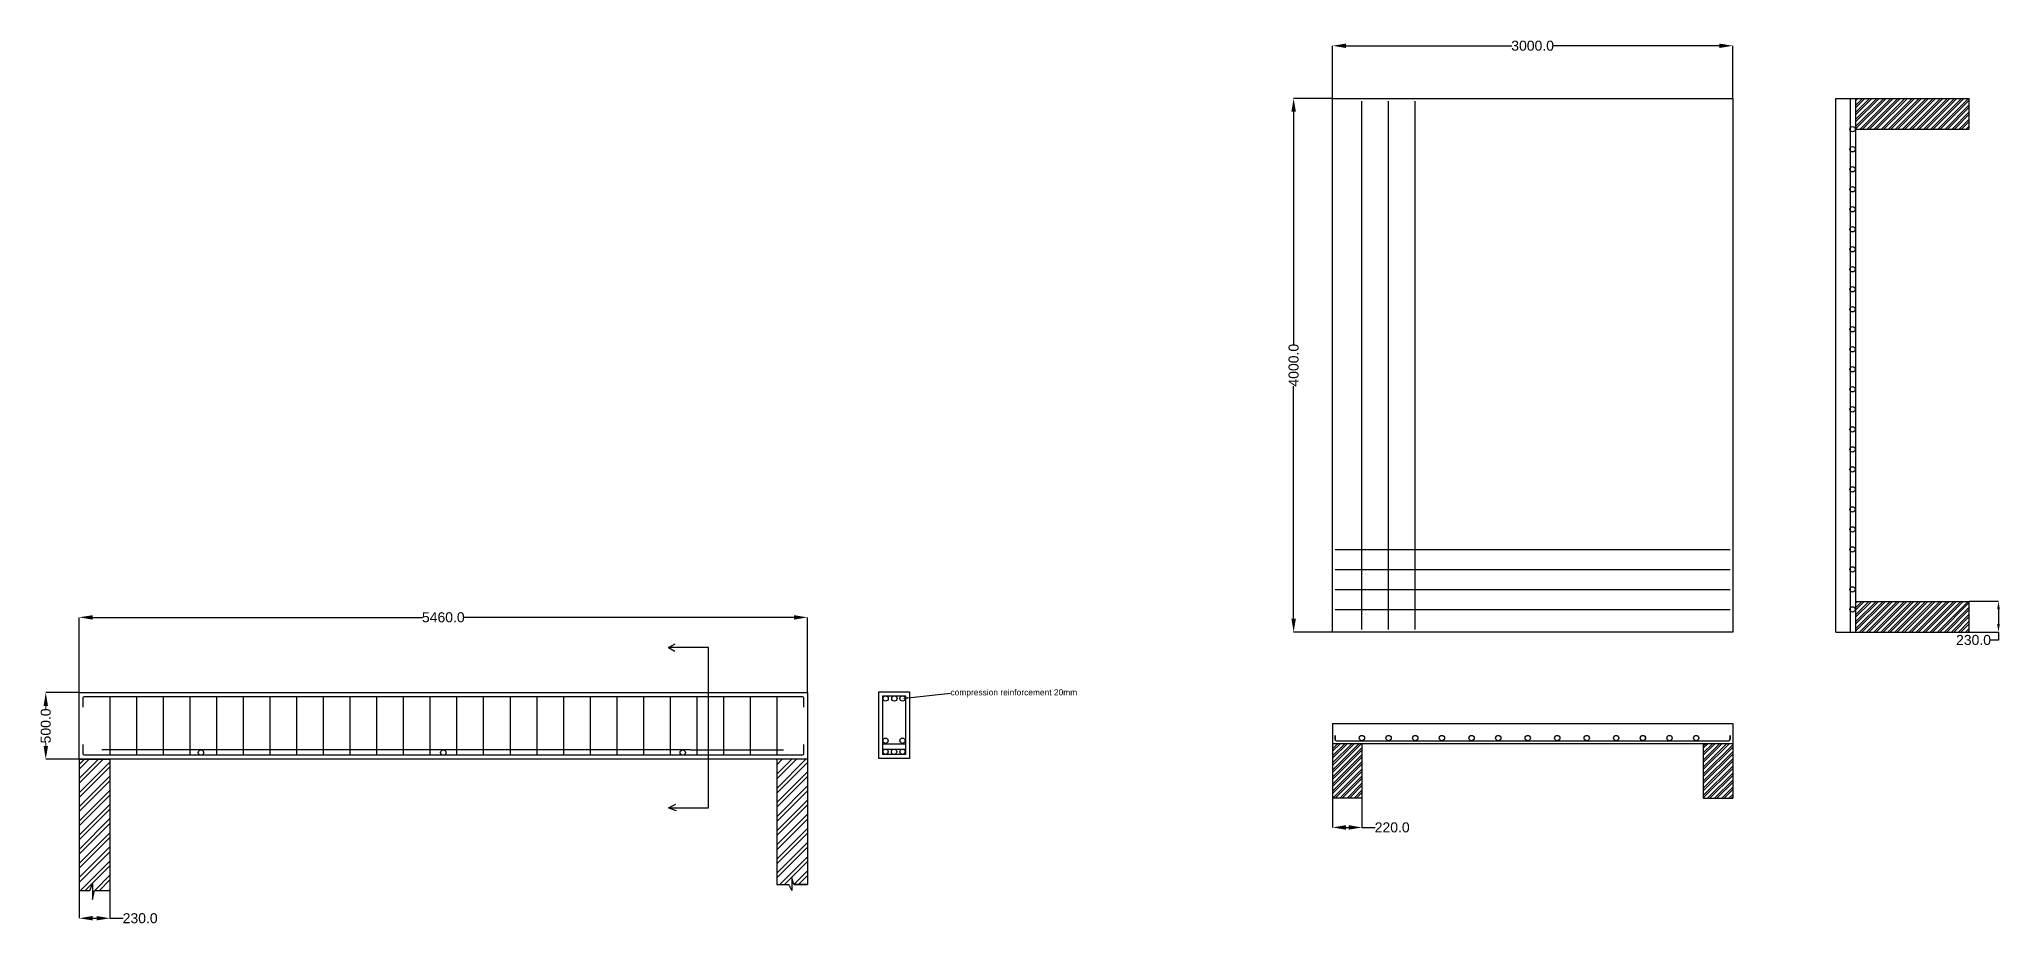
# Model space of a CAD drawing. Header units: inches. Extents: x 448145 to 618619, y -64863 to 148507.
# Drawn here: x 508620 to 523321, y 113106 to 119745 of the extents above; entities that cross this region are included whole.
import ezdxf
from ezdxf import colors
from ezdxf.entities.mleader import LeaderData, LeaderLine
from ezdxf.math import Vec2, Vec3

# ---------------------------------------------------------------- set-up
doc = ezdxf.new("R2010")
doc.units = ezdxf.units.IN
doc.header["$MEASUREMENT"] = 0
doc.styles.get("Standard").update_dxf_attribs({"font": 'Arial.ttf', "height": 75})
doc.dimstyles.get("Standard").update_dxf_attribs({"dimtxt": 25, "dimasz": 1, "dimexe": 0.18, "dimexo": 0.0625, "dimgap": 0, "dimtad": 0, "dimtoh": 1, "dimdec": 0, "dimzin": 0, "dimdsep": 46, "dimtxsty": 'Standard', "dimcen": 0.09, "dimadec": 0, "dimazin": 0, "dimtfac": 1, "dimtdec": 0, "dimtofl": 0, "dimtmove": 0, "dimatfit": 3, "dimfxl": 0, "dimtolj": 1, "dimtzin": 0, "dimarcsym": 0})
pattern_1 = [(45, (504470.404, 114525.313), (-26.516504, 26.516504), []), (45, (504488.08, 114525.313), (-26.516504, 26.516504), [])]

# ---------------------------------------------------------------- blocks, each defined once
blk = doc.blocks.new('*D310')
at = {"color": 0, "lineweight": -2}
for p, q in [((518318, 119301), (518318, 119696)), ((518418, 119696), (519662, 119696)), ((521218, 119696), (519973, 119696)), ((521318, 119301), (521318, 119696))]:
    blk.add_line(p, q, dxfattribs=at)
at = {"color": 0}
for points in [[(518418, 119712), (518418, 119679), (518318, 119696)], [(521218, 119712), (521218, 119679), (521318, 119696)]]:
    blk.add_solid(points, dxfattribs=at)
at = {"layer": 'Defpoints', "color": 0}
for p in [(521318, 119696), (518318, 119301), (521318, 119301)]:
    blk.add_point(p, dxfattribs=at)
at = {"color": 0, "insert": (519818, 119696), "char_height": 75, "attachment_point": 5}
blk.add_mtext('\\A1;3000.0', dxfattribs=at)
blk = doc.blocks.new('*D311')
at = {"color": 0, "lineweight": -2}
for p, q in [((518318, 119301), (518026, 119301)), ((518318, 115301), (518026, 115301))]:
    blk.add_line(p, q, dxfattribs=at)
at = {"color": 0, "lineweight": -3}
for p, q in [((518026, 119201), (518026, 117458)), ((518026, 115401), (518026, 117144))]:
    blk.add_line(p, q, dxfattribs=at)
at = {"color": 0}
for points in [[(518009, 119201), (518043, 119201), (518026, 119301)], [(518009, 115401), (518043, 115401), (518026, 115301)]]:
    blk.add_solid(points, dxfattribs=at)
at = {"layer": 'Defpoints', "color": 0}
for p in [(518318, 119301), (518026, 115301), (518318, 115301)]:
    blk.add_point(p, dxfattribs=at)
at = {"color": 0, "insert": (518026, 117301), "char_height": 75, "attachment_point": 5, "rotation": 90}
blk.add_mtext('\\A1;4000.0', dxfattribs=at)
blk = doc.blocks.new('*D312')
at = {"color": 0, "lineweight": -2}
for p, q in [((508920, 114847), (508920, 115411)), ((509020, 115411), (511495, 115411)), ((514280, 115411), (511806, 115411)), ((514380, 114847), (514380, 115411))]:
    blk.add_line(p, q, dxfattribs=at)
at = {"color": 0}
for points in [[(509020, 115427), (509020, 115394), (508920, 115411)], [(514280, 115427), (514280, 115394), (514380, 115411)]]:
    blk.add_solid(points, dxfattribs=at)
at = {"layer": 'Defpoints', "color": 0}
for p in [(514380, 115411), (508920, 114847), (514380, 114847)]:
    blk.add_point(p, dxfattribs=at)
at = {"color": 0, "insert": (511650, 115411), "char_height": 75, "attachment_point": 5}
blk.add_mtext('\\A1;5460.0', dxfattribs=at)
blk = doc.blocks.new('*D313')
at = {"color": 0, "lineweight": -2}
for p, q in [((508920, 114847), (508669, 114847)), ((508920, 114347), (508669, 114347))]:
    blk.add_line(p, q, dxfattribs=at)
at = {"color": 0, "lineweight": 15}
for p, q in [((508669, 114747), (508669, 114723)), ((508669, 114447), (508669, 114471))]:
    blk.add_line(p, q, dxfattribs=at)
at = {"color": 0}
for points in [[(508653, 114747), (508686, 114747), (508669, 114847)], [(508653, 114447), (508686, 114447), (508669, 114347)]]:
    blk.add_solid(points, dxfattribs=at)
at = {"layer": 'Defpoints', "color": 0}
for p in [(508920, 114847), (508669, 114347), (508920, 114347)]:
    blk.add_point(p, dxfattribs=at)
at = {"color": 0, "insert": (508669, 114597), "char_height": 75, "attachment_point": 5, "rotation": 90}
blk.add_mtext('\\A1;500.0', dxfattribs=at)
blk = doc.blocks.new('*D314')
at = {"color": 0, "lineweight": -2}
for p, q in [((508920, 113364), (508920, 113155)), ((509150, 113364), (509150, 113155)), ((509020, 113155), (509050, 113155)), ((509150, 113155), (509250, 113155))]:
    blk.add_line(p, q, dxfattribs=at)
at = {"color": 0}
for points in [[(509020, 113172), (509020, 113139), (508920, 113155)], [(509050, 113172), (509050, 113139), (509150, 113155)]]:
    blk.add_solid(points, dxfattribs=at)
at = {"layer": 'Defpoints', "color": 0}
for p in [(508920, 113364), (509150, 113364), (509150, 113155)]:
    blk.add_point(p, dxfattribs=at)
at = {"color": 0, "insert": (509377, 113155), "char_height": 75, "attachment_point": 5}
blk.add_mtext('\\A1;230.0', dxfattribs=at)
blk = doc.blocks.new('*D315')
at = {"color": 0, "lineweight": -2}
for p, q in [((518318, 114059), (518318, 113836)), ((518538, 114059), (518538, 113836)), ((518418, 113836), (518438, 113836)), ((518538, 113836), (518638, 113836))]:
    blk.add_line(p, q, dxfattribs=at)
at = {"color": 0}
for points in [[(518418, 113853), (518418, 113819), (518318, 113836)], [(518438, 113853), (518438, 113819), (518538, 113836)]]:
    blk.add_solid(points, dxfattribs=at)
at = {"layer": 'Defpoints', "color": 0}
for p in [(518318, 114059), (518538, 114059), (518538, 113836)]:
    blk.add_point(p, dxfattribs=at)
at = {"color": 0, "insert": (518765, 113836), "char_height": 75, "attachment_point": 5}
blk.add_mtext('\\A1;220.0', dxfattribs=at)
blk = doc.blocks.new('*D316')
at = {"color": 0, "lineweight": -2}
for p, q in [((523092, 115531), (523311, 115531)), ((523311, 115471), (523311, 115361)), ((523092, 115301), (523311, 115301)), ((523311, 115301), (523311, 115241)), ((523311, 115241), (523251, 115241))]:
    blk.add_line(p, q, dxfattribs=at)
at = {"color": 0}
for points in [[(523301, 115471), (523321, 115471), (523311, 115531)], [(523301, 115361), (523321, 115361), (523311, 115301)]]:
    blk.add_solid(points, dxfattribs=at)
at = {"layer": 'Defpoints', "color": 0}
for p in [(523092, 115531), (523092, 115301), (523311, 115301)]:
    blk.add_point(p, dxfattribs=at)
at = {"color": 0, "insert": (523124, 115241), "char_height": 75, "attachment_point": 5}
blk.add_mtext('\\A1;230.0', dxfattribs=at)

msp = doc.modelspace()

# ---------------------------------------------------------------- hatches: boundary and pattern name
h = msp.add_hatch()
h.set_pattern_fill('ANSI32', color=256, scale=100)
h.set_pattern_definition(pattern_1)
h.paths.add_polyline_path([(523092.354, 115300.575), (523092.354, 115530.575), (522242.354, 115530.575), (522242.354, 115300.575)])
h.paths.add_polyline_path([(522242.354, 119300.575), (522242.354, 119070.575), (523092.354, 119070.575), (523092.354, 119300.575)])
h = msp.add_hatch()
h.set_pattern_fill('ANSI32', color=256, scale=100)
h.set_pattern_definition(pattern_1)
h.paths.add_polyline_path([(518537.936, 114465.737), (518317.936, 114465.737), (518317.936, 114058.648), (518537.936, 114058.648)])
h.paths.add_polyline_path([(521317.936, 114465.737), (521097.936, 114465.737), (521097.936, 114054.646), (521317.936, 114054.646)])
h = msp.add_hatch()
h.set_pattern_fill('ANSI32', color=256, scale=200)
h.set_pattern_definition([(45, (504470.404, 114525.31), (-53.033, 53.033), []), (45, (504505.76, 114525.31), (-53.033, 53.033), [])])
h.paths.add_polyline_path([(509150.148, 114346.968), (508920.148, 114346.968), (508920.148, 113363.719), (509150.148, 113363.719), (509150.148, 113366.924)])
h.paths.add_polyline_path([(514380.148, 114346.968), (514150.148, 114346.968), (514150.148, 113408.351), (514380.148, 113408.351)])

# ---------------------------------------------------------------- linework, layer by layer
for p, q in [((518537.936, 115320.575), (518537.936, 119280.575)), ((518737.936, 115320.575), (518737.936, 119280.575)), ((518937.936, 115320.575), (518937.936, 119280.575)), ((522092.354, 115300.575), (522092.354, 119300.575)), ((522092.354, 119300.575), (523092.354, 119300.575)), ((522202.354, 115300.575), (522202.354, 119300.575)), ((522242.354, 115300.575), (522242.354, 119300.575)), ((523092.354, 119070.575), (523092.354, 119300.575)), ((522242.354, 119070.575), (523092.354, 119070.575)), ((518337.936, 115920.575), (521297.936, 115920.575)), ((518337.936, 115770.575), (521297.936, 115770.575)), ((518337.936, 115620.575), (521297.936, 115620.575)), ((518337.936, 115470.575), (521297.936, 115470.575)), ((522242.354, 115530.575), (523092.354, 115530.575)), ((523092.354, 115300.575), (523092.354, 115530.575)), ((522092.354, 115300.575), (523092.354, 115300.575)), ((513339.645, 115184.022), (513388.859, 115213.601)), ((513339.645, 115184.022), (513387.178, 115158.15)), ((509150.148, 114816.968), (509150.148, 114376.968)), ((509350.148, 114816.968), (509350.148, 114376.968)), ((509550.148, 114816.968), (509550.148, 114376.968)), ((509750.148, 114816.968), (509750.148, 114376.968)), ((509950.148, 114816.968), (509950.148, 114376.968)), ((510150.148, 114816.968), (510150.148, 114376.968)), ((510350.148, 114816.968), (510350.148, 114376.968)), ((510550.148, 114816.968), (510550.148, 114376.968)), ((510750.148, 114816.968), (510750.148, 114376.968)), ((510950.148, 114816.968), (510950.148, 114376.968)), ((511150.148, 114816.968), (511150.148, 114376.968)), ((511350.148, 114816.968), (511350.148, 114376.968)), ((511550.148, 114816.968), (511550.148, 114376.968)), ((511750.148, 114816.968), (511750.148, 114376.968)), ((511950.148, 114816.968), (511950.148, 114376.968)), ((512150.148, 114816.968), (512150.148, 114376.968)), ((512350.148, 114816.968), (512350.148, 114376.968)), ((512550.148, 114816.968), (512550.148, 114376.968)), ((512750.148, 114816.968), (512750.148, 114376.968)), ((512950.148, 114816.968), (512950.148, 114376.968)), ((513150.148, 114816.968), (513150.148, 114376.968)), ((513350.148, 114816.968), (513350.148, 114376.968)), ((513550.148, 114816.968), (513550.148, 114376.968)), ((513750.148, 114816.968), (513750.148, 114376.968)), ((513950.148, 114816.968), (513950.148, 114376.968)), ((514150.148, 114816.968), (514150.148, 114376.968)), ((518317.936, 114615.737), (518317.936, 114615.737)), ((518317.936, 114615.737), (521317.936, 114615.737)), ((518317.936, 114615.737), (518317.936, 114058.648)), ((518337.936, 114525.737), (518337.936, 114495.737)), ((518337.936, 114495.737), (518337.936, 114525.737)), ((521297.936, 114525.737), (521297.936, 114495.737)), ((521297.936, 114495.737), (521297.936, 114525.737)), ((521297.936, 114525.737), (521297.936, 114525.737)), ((521317.936, 114615.737), (521317.936, 114054.646)), ((509833.126, 114416.968), (509090.752, 114416.968)), ((513503.644, 114416.968), (509833.126, 114416.968)), ((513503.644, 114416.968), (514200.627, 114416.968)), ((514944.56, 114463.55), (515114.56, 114463.55)), ((514944.56, 114383.55), (514944.56, 114423.55)), ((514944.56, 114423.55), (515114.56, 114423.55)), ((514944.56, 114383.55), (514944.56, 114413.55)), ((514944.56, 114383.55), (514944.56, 114403.55)), ((518317.936, 114485.737), (518317.936, 114485.737)), ((518317.936, 114485.737), (518317.936, 114485.737)), ((518317.936, 114485.737), (518317.936, 114485.737)), ((518317.936, 114485.737), (518317.936, 114485.737)), ((518317.936, 114485.737), (518317.936, 114485.737)), ((518317.936, 114465.737), (521317.936, 114465.737)), ((518347.936, 114485.737), (521287.936, 114485.737)), ((518537.936, 114465.737), (518537.936, 114058.648)), ((521097.936, 114465.737), (521097.936, 114054.646)), ((508920.148, 114346.968), (508920.148, 113363.719)), ((508920.148, 114346.968), (509150.148, 114346.968)), ((509150.148, 114346.968), (509150.148, 113366.924)), ((514380.148, 114346.968), (514150.148, 114346.968)), ((514150.148, 114346.968), (514150.148, 114346.968)), ((514150.148, 114346.968), (514150.148, 113408.351)), ((514380.148, 114346.968), (514380.148, 113408.351)), ((513339.645, 113984.022), (513393.903, 114010.486)), ((513339.645, 113984.022), (513395.585, 113961.756)), ((518317.936, 114058.648), (518537.936, 114058.648)), ((521097.936, 114054.646), (521317.936, 114054.646)), ((508920.148, 113363.719), (508998.5, 113363.719)), ((508920.148, 113363.719), (508998.5, 113363.719)), ((508998.5, 113363.719), (509020.236, 113413.207)), ((509020.236, 113413.207), (509020.236, 113295.91)), ((509020.236, 113295.91), (509035.148, 113363.719)), ((509035.148, 113363.719), (509150.148, 113363.719)), ((509150.148, 113366.924), (509150.148, 113363.719)), ((514150.148, 113408.351), (514239.939, 113408.351)), ((514150.148, 113408.351), (514239.939, 113408.351)), ((514150.148, 113408.351), (514239.939, 113408.351)), ((514150.148, 113408.351), (514239.939, 113408.351)), ((514150.148, 113408.351), (514239.939, 113408.351)), ((514150.148, 113408.351), (514239.939, 113408.351)), ((514150.148, 113408.351), (514239.939, 113408.351)), ((514262.568, 113362.986), (514239.939, 113408.351)), ((514277.629, 113408.351), (514262.568, 113458.939)), ((514262.568, 113458.939), (514262.568, 113362.986)), ((514265.943, 113408.351), (514265.943, 113408.351)), ((514277.629, 113408.351), (514380.148, 113408.351)), ((514380.148, 113408.351), (514277.629, 113408.351))]:
    msp.add_line(p, q)
for points in [[(518317.936, 119300.575), (521317.936, 119300.575), (521317.936, 115300.575), (518317.936, 115300.575)], [(508920.148, 114846.968), (514380.148, 114846.968), (514380.148, 114346.968), (508920.148, 114346.968)], [(514914.56, 114853.55), (515144.56, 114853.55), (515144.56, 114353.55), (514914.56, 114353.55)], [(514944.56, 114823.55), (515114.56, 114823.55), (515114.56, 114383.55), (514944.56, 114383.55)]]:
    msp.add_lwpolyline(points, close=True)
msp.add_lwpolyline([(513339.645, 113984.022), (513639.645, 113984.022), (513639.645, 115184.022), (513339.645, 115184.022)])
for points in [[(508950.148, 114736.968), (508950.148, 114806.968, -0.414213562), (508960.148, 114816.968), (514340.148, 114816.968, -0.414213562), (514350.148, 114806.968), (514350.148, 114736.968)], [(514350.148, 114456.968), (514350.148, 114386.968, -0.414213562), (514340.148, 114376.968), (508960.148, 114376.968, -0.414213562), (508950.148, 114386.968), (508950.148, 114456.968)]]:
    msp.add_lwpolyline(points, format="xyb")
for centre in [(522217.225, 119070.326), (522217.225, 118920.326), (522217.225, 118770.326), (522217.225, 118620.326), (522217.225, 118470.326), (522217.225, 118320.326), (522217.225, 118170.326), (522217.225, 118020.326), (522217.225, 117870.326), (522217.225, 117720.326), (522217.225, 117570.326), (522217.225, 117420.326), (522217.225, 117270.326), (522217.225, 117120.326), (522217.225, 116970.326), (522217.225, 116820.326), (522217.225, 116670.326), (522217.225, 116520.326), (522217.225, 116370.326), (522217.225, 116220.326), (522217.225, 116070.326), (522217.225, 115920.326), (522217.225, 115770.326), (522217.225, 115620.326), (522217.225, 115470.326), (514966.608, 114802.496), (515032.216, 114802.496), (515093.359, 114802.496), (518537.936, 114505.737), (518737.936, 114505.737), (518737.936, 114505.737), (518937.936, 114505.737), (518937.936, 114505.737), (518937.936, 114505.737), (518937.936, 114505.737), (519137.936, 114505.737), (519137.936, 114505.737), (519137.936, 114505.737), (519360.463, 114505.737), (519360.463, 114505.737), (519560.463, 114505.737), (519560.463, 114505.737), (519781.479, 114505.737), (520002.496, 114505.737), (520223.512, 114505.737), (520444.528, 114505.737), (520644.528, 114505.737), (520644.528, 114505.737), (520644.993, 114505.737), (520844.528, 114505.737), (521044.528, 114505.737), (509833.126, 114396.968), (511650.148, 114396.968), (513445.177, 114396.968), (514965.646, 114485.818), (514965.646, 114403.55), (515029.56, 114403.55), (515093.195, 114485.818), (515093.195, 114403.55)]:
    msp.add_circle(centre, 20)
for centre, start, end in [((518347.936, 114495.737), 180, 270), ((521287.936, 114495.737), 270, 0)]:
    msp.add_arc(centre, 10, start, end)

# ---------------------------------------------------------------- dimensions: what is measured, and where the dimension line sits
for base, p1, p2, picture, middle in [((521317.936, 119695.66), (518317.936, 119300.575), (521317.936, 119300.575), '*D310', (519817.936, 119695.66)), ((514380.148, 115410.577), (508920.148, 114846.968), (514380.148, 114846.968), '*D312', (511650.148, 115410.577)), ((518537.936, 113836.003), (518317.936, 114058.648), (518537.936, 114058.648), '*D315', (518764.991, 113836.003)), ((509150.148, 113155.487), (508920.148, 113363.719), (509150.148, 113363.719), '*D314', (509377.203, 113155.487))]:
    dim = msp.add_linear_dim(base=base, p1=p1, p2=p2, dimstyle='Standard', override={"dimtxt": 60, "dimasz": 100, "dimdec": 1})
    dim.commit()
    dim.dimension.update_dxf_attribs({"geometry": picture, "text_midpoint": middle})
for base, p1, p2, override, picture, middle in [((518026.004, 115300.575), (518317.936, 119300.575), (518317.936, 115300.575), {"dimtxt": 60, "dimasz": 100, "dimdec": 1, "dimlwd": 65533}, '*D311', (518026.004, 117300.575)), ((523310.863, 115300.575), (523092.354, 115530.575), (523092.354, 115300.575), {"dimtxt": 60, "dimasz": 60, "dimdec": 1}, '*D316', (523123.808, 115240.575)), ((508669.265, 114346.968), (508920.148, 114846.968), (508920.148, 114346.968), {"dimtxt": 60, "dimasz": 100, "dimdec": 1, "dimlwd": 15}, '*D313', (508669.265, 114596.968))]:
    dim = msp.add_linear_dim(base=base, p1=p1, p2=p2, angle=90, dimstyle='Standard', override=override)
    dim.commit()
    dim.dimension.update_dxf_attribs({"geometry": picture, "text_midpoint": middle})

# ---------------------------------------------------------------- leaders
ml = msp.add_multileader_mtext('Standard')
ml.set_content('compression reinforcement 20mm', color=256)
ml.set_leader_properties()
ml.build(insert=Vec2(0, 0))
ml.multileader.update_dxf_attribs({"dogleg_length": 0.36, "arrow_head_size": 40})
ctx = ml.context
ctx.base_point, ctx.char_height, ctx.arrow_head_size, ctx.landing_gap_size, ctx.plane_origin = Vec3(515452.878, 114842.371), 45, 40, 0.09, Vec3(515093.359, 114802.496)
notes = []
notes.append((ctx, [(0, (1, 1, 0), (515452.518, 114842.371), (1, 0), 0.36, [(0, [(515093.359, 114802.496)], 0, [])])]))
ctx.mtext.insert, ctx.mtext.flow_direction = Vec3(515452.968, 114871.118), 5
for ctx, leaders in notes:
    for number, flags, end, landing, length, lines in leaders:
        leader = LeaderData()
        leader.index, (leader.has_last_leader_line, leader.has_dogleg_vector, leader.attachment_direction) = number, flags
        leader.last_leader_point, leader.dogleg_vector, leader.dogleg_length = Vec3(end), Vec3(landing), length
        for number, points, colour, breaks in lines:
            line = LeaderLine()
            line.index, line.vertices, line.color, line.breaks = number, Vec3.list(points), colors.encode_raw_color(colour), breaks
            leader.lines.append(line)
        ctx.leaders.append(leader)

doc.saveas('drawing.dxf')
